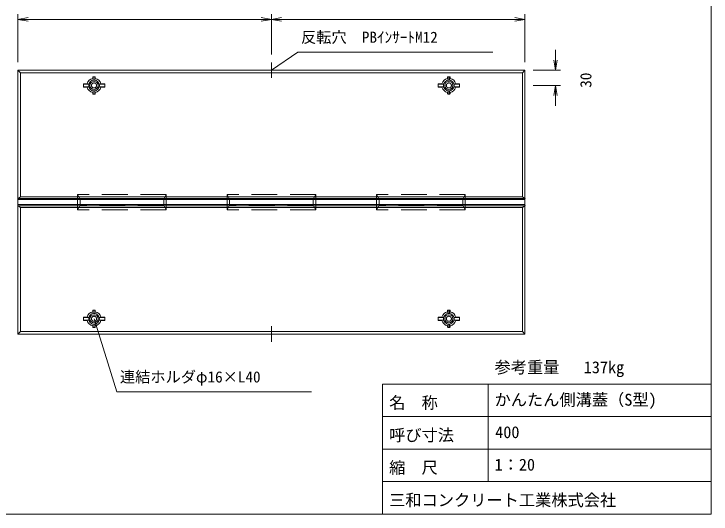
# Model space of a CAD drawing. Units: millimetres, scale not verified. Extents: x 1573 to 15247, y 1105 to 10775.
# Drawn here: x 8370 to 15247, y 1105 to 6035 of the extents above; entities that cross this region are included whole.
import ezdxf
from ezdxf.enums import TextEntityAlignment as Align

# ---------------------------------------------------------------- set-up
doc = ezdxf.new("R2010")
doc.units = ezdxf.units.MM
doc.header["$LTSCALE"] = 20
doc.linetypes.add('USER1', pattern=[19, 12.7, -6.3])
doc.linetypes.add('USER3', pattern=[13, 10, -1, 1, -1])
for name, color, linetype, lineweight in [('0_2', 7, 'Continuous', 18), ('D-STR-DIM（寸法）', 7, 'Continuous', 18), ('D-STR-HTXT（旗揚げ）', 7, 'Continuous', 18), ('D-STR-STR1（構造物）', 7, 'Continuous', 18), ('D-STR（構造物外形線）', 1, 'Continuous', 18), ('D-TTL(外枠）', 2, 'Continuous', 18)]:
    doc.layers.add(name, color=color, linetype=linetype, lineweight=lineweight)
doc.layers.add('D-STR-TXT（文字）', color=7, linetype='Continuous')
doc.layers.add('D-TTL-TXT（文字）', color=7, linetype='Continuous')
doc.styles.add('ＭＳ ゴシック', font='')
doc.styles.get('ＭＳ ゴシック').set_extended_font_data('MS Gothic')

msp = doc.modelspace()

# ---------------------------------------------------------------- linework, layer by layer
at = {"layer": '0_2'}
for p, q in [((8410.44, 5981.75), (8510.44, 5998.41)), ((10810.44, 5998.41), (10910.44, 5981.75)), ((10910.44, 5981.75), (11010.44, 5998.41)), ((13310.44, 5998.41), (13410.44, 5981.75)), ((8510.44, 5965.08), (8410.44, 5981.75)), ((8410.44, 5981.75), (8510.44, 5981.75)), ((10910.44, 5981.75), (10810.44, 5965.08)), ((10910.44, 5981.75), (10810.44, 5981.75)), ((11010.44, 5965.08), (10910.44, 5981.75)), ((10910.44, 5981.75), (11010.44, 5981.75)), ((13410.44, 5981.75), (13310.44, 5965.08)), ((13410.44, 5981.75), (13310.44, 5981.75)), ((13711.83, 5479.95), (13695.16, 5579.95)), ((13728.49, 5579.95), (13711.83, 5479.95)), ((13711.83, 5479.95), (13711.83, 5579.95)), ((13695.16, 5229.95), (13711.83, 5329.95)), ((13711.83, 5329.95), (13728.49, 5229.95)), ((13711.83, 5329.95), (13711.83, 5229.95))]:
    msp.add_line(p, q, dxfattribs=at)
at = {"layer": 'D-STR-DIM（寸法）'}
for p, q in [((8410.44, 5559.95), (8410.44, 6031.75)), ((10910.44, 5636.77), (10910.44, 6031.75)), ((10910.44, 5636.77), (10910.44, 6031.75)), ((13410.44, 5559.95), (13410.44, 6031.75)), ((10810.44, 5981.75), (8510.44, 5981.75)), ((13310.44, 5981.75), (11010.44, 5981.75)), ((13711.83, 5579.95), (13711.83, 5679.95)), ((13490.44, 5479.95), (13761.83, 5479.95)), ((13490.44, 5329.95), (13761.83, 5329.95)), ((13711.83, 5229.95), (13711.83, 5129.95))]:
    msp.add_line(p, q, dxfattribs=at)
at = {"layer": 'D-STR-HTXT（旗揚げ）'}
for p, q in [((10910.44, 5480.17), (11169.98, 5656.79)), ((11169.98, 5656.79), (13093.03, 5656.79)), ((9160.44, 3029.95), (9383.83, 2308.3)), ((9383.83, 2308.3), (11306.87, 2308.3))]:
    msp.add_line(p, q, dxfattribs=at)
at = {"layer": 'D-STR-STR1（構造物）'}
for p, q in [((10910.44, 5556.77), (10910.44, 5403.57)), ((9147.94, 5398.82), (9147.94, 5410.45)), ((9152.94, 5381.91), (9147.94, 5398.82)), ((9152.44, 5414.95), (9168.44, 5414.95)), ((9152.94, 5414.95), (9152.94, 5381.91)), ((9167.94, 5414.95), (9167.94, 5381.91)), ((9172.94, 5398.82), (9167.94, 5381.91)), ((9172.94, 5410.45), (9172.94, 5398.82)), ((12647.94, 5410.45), (12647.94, 5398.82)), ((12647.94, 5398.82), (12652.94, 5381.91)), ((12668.44, 5414.95), (12652.44, 5414.95)), ((12652.94, 5414.95), (12652.94, 5381.91)), ((12667.94, 5414.95), (12667.94, 5381.91)), ((12667.94, 5381.91), (12672.94, 5398.82)), ((12672.94, 5398.82), (12672.94, 5410.45)), ((9055.44, 5316.95), (9055.44, 5342.95)), ((9109.45, 5342.45), (9055.44, 5342.45)), ((9109.45, 5317.45), (9055.44, 5317.45)), ((9059.94, 5347.45), (9092.66, 5347.45)), ((9092.66, 5312.45), (9059.94, 5312.45)), ((9109.45, 5342.45), (9092.66, 5347.45)), ((9092.66, 5312.45), (9109.45, 5317.45)), ((9228.21, 5347.45), (9211.43, 5342.45)), ((9265.44, 5342.45), (9211.43, 5342.45)), ((9228.21, 5312.45), (9211.43, 5317.45)), ((9265.44, 5317.45), (9211.43, 5317.45)), ((9260.94, 5347.45), (9228.21, 5347.45)), ((9260.94, 5312.45), (9228.21, 5312.45)), ((9265.44, 5316.95), (9265.44, 5342.95)), ((12555.44, 5316.95), (12555.44, 5342.95)), ((12555.44, 5342.45), (12609.45, 5342.45)), ((12555.44, 5317.45), (12609.45, 5317.45)), ((12559.94, 5347.45), (12592.66, 5347.45)), ((12559.94, 5312.45), (12592.66, 5312.45)), ((12592.66, 5347.45), (12609.45, 5342.45)), ((12592.66, 5312.45), (12609.45, 5317.45)), ((12711.43, 5342.45), (12728.21, 5347.45)), ((12711.43, 5342.45), (12765.44, 5342.45)), ((12711.43, 5317.45), (12765.44, 5317.45)), ((12728.21, 5312.45), (12711.43, 5317.45)), ((12760.94, 5347.45), (12728.21, 5347.45)), ((12728.21, 5312.45), (12760.94, 5312.45)), ((12765.44, 5316.95), (12765.44, 5342.95)), ((9152.94, 5277.99), (9147.94, 5261.07)), ((9147.94, 5249.45), (9147.94, 5261.07)), ((9168.44, 5244.95), (9152.44, 5244.95)), ((9152.94, 5277.99), (9152.94, 5244.95)), ((9167.94, 5277.99), (9172.94, 5261.07)), ((9167.94, 5277.99), (9167.94, 5244.95)), ((9172.94, 5261.07), (9172.94, 5249.45)), ((12652.94, 5277.99), (12647.94, 5261.07)), ((12647.94, 5261.07), (12647.94, 5249.45)), ((12652.44, 5244.95), (12668.44, 5244.95)), ((12652.94, 5277.99), (12652.94, 5244.95)), ((12667.94, 5277.99), (12672.94, 5261.07)), ((12667.94, 5277.99), (12667.94, 5244.95)), ((12672.94, 5249.45), (12672.94, 5261.07)), ((9147.94, 3110.45), (9147.94, 3098.82)), ((9152.94, 3081.91), (9147.94, 3098.82)), ((9168.44, 3114.95), (9152.44, 3114.95)), ((9152.94, 3081.91), (9152.94, 3114.95)), ((9167.94, 3081.91), (9167.94, 3114.95)), ((9167.94, 3081.91), (9172.94, 3098.82)), ((9172.94, 3098.82), (9172.94, 3110.45)), ((12647.94, 3098.82), (12647.94, 3110.45)), ((12652.94, 3081.91), (12647.94, 3098.82)), ((12652.44, 3114.95), (12668.44, 3114.95)), ((12652.94, 3081.91), (12652.94, 3114.95)), ((12667.94, 3081.91), (12667.94, 3114.95)), ((12667.94, 3081.91), (12672.94, 3098.82)), ((12672.94, 3110.45), (12672.94, 3098.82)), ((9055.44, 3042.95), (9055.44, 3016.95)), ((9109.45, 3042.45), (9055.44, 3042.45)), ((9092.66, 3047.45), (9059.94, 3047.45)), ((9092.66, 3047.45), (9109.45, 3042.45)), ((9228.21, 3047.45), (9211.43, 3042.45)), ((9265.44, 3042.45), (9211.43, 3042.45)), ((9260.94, 3047.45), (9228.21, 3047.45)), ((9265.44, 3042.95), (9265.44, 3016.95)), ((12555.44, 3042.95), (12555.44, 3016.95)), ((12555.44, 3042.45), (12609.45, 3042.45)), ((12559.94, 3047.45), (12592.66, 3047.45)), ((12592.66, 3047.45), (12609.45, 3042.45)), ((12728.21, 3047.45), (12711.43, 3042.45)), ((12711.43, 3042.45), (12765.44, 3042.45)), ((12728.21, 3047.45), (12760.94, 3047.45)), ((12765.44, 3042.95), (12765.44, 3016.95)), ((9109.45, 3017.45), (9055.44, 3017.45)), ((9059.94, 3012.45), (9092.66, 3012.45)), ((9109.45, 3017.45), (9092.66, 3012.45)), ((9152.94, 2977.99), (9147.94, 2961.07)), ((9147.94, 2961.07), (9147.94, 2949.45)), ((9152.94, 2944.95), (9152.94, 2977.99)), ((9172.94, 2961.07), (9167.94, 2977.99)), ((9167.94, 2944.95), (9167.94, 2977.99)), ((9172.94, 2949.45), (9172.94, 2961.07)), ((9265.44, 3017.45), (9211.43, 3017.45)), ((9228.21, 3012.45), (9211.43, 3017.45)), ((9260.94, 3012.45), (9228.21, 3012.45)), ((12555.44, 3017.45), (12609.45, 3017.45)), ((12559.94, 3012.45), (12592.66, 3012.45)), ((12592.66, 3012.45), (12609.45, 3017.45)), ((12647.94, 2961.07), (12652.94, 2977.99)), ((12647.94, 2949.45), (12647.94, 2961.07)), ((12652.94, 2944.95), (12652.94, 2977.99)), ((12667.94, 2944.95), (12667.94, 2977.99)), ((12667.94, 2977.99), (12672.94, 2961.07)), ((12672.94, 2961.07), (12672.94, 2949.45)), ((12711.43, 3017.45), (12728.21, 3012.45)), ((12711.43, 3017.45), (12765.44, 3017.45)), ((12760.94, 3012.45), (12728.21, 3012.45)), ((9152.44, 2944.95), (9168.44, 2944.95)), ((10910.44, 2803.13), (10910.44, 2956.33)), ((12668.44, 2944.95), (12652.44, 2944.95))]:
    msp.add_line(p, q, dxfattribs=at)
for centre, radius in [((9160.44, 5329.95), 52.5), ((9160.44, 5329.95), 40), ((12660.44, 5329.95), 52.5), ((12660.44, 5329.95), 40), ((9160.44, 3029.95), 52.5), ((9160.44, 3029.95), 40), ((12660.44, 3029.95), 52.5), ((12660.44, 3029.95), 40)]:
    msp.add_circle(centre, radius, dxfattribs=at)
at = {"layer": 'D-STR-STR1（構造物）', "linetype": 'USER3'}
for centre in [(9160.44, 5329.95), (12660.44, 5329.95), (9160.44, 3029.95), (12660.44, 3029.95)]:
    msp.add_circle(centre, 25, dxfattribs=at)
at = {"layer": 'D-STR-STR1（構造物）'}
for centre, radius, start, end in [((9160.44, 5329.95), 70, 100.28656, 165.52249), ((9152.44, 5410.45), 4.5, 90, 180), ((9168.44, 5410.45), 4.5, 359.99998, 89.99998), ((9160.44, 5329.95), 70, 14.47751, 79.71344), ((12660.44, 5329.95), 70, 100.28656, 165.52249), ((12652.44, 5410.45), 4.5, 90.00002, 180.00002), ((12668.44, 5410.45), 4.5, 0, 90), ((12660.44, 5329.95), 70, 14.47751, 79.71344), ((9059.94, 5342.95), 4.5, 90, 180), ((9059.94, 5316.95), 4.5, 180, 270), ((9160.44, 5329.95), 70, 194.47751, 259.71344), ((9160.44, 5329.95), 70, 280.28656, 345.52249), ((9260.94, 5342.95), 4.5, 0, 90), ((9260.94, 5316.95), 4.5, 270, 0), ((12559.94, 5342.95), 4.5, 90, 180), ((12559.94, 5316.95), 4.5, 180, 270), ((12660.44, 5329.95), 70, 194.47751, 259.71344), ((12660.44, 5329.95), 70, 280.28656, 345.52249), ((12760.94, 5342.95), 4.5, 0, 90), ((12760.94, 5316.95), 4.5, 270, 0), ((9152.44, 5249.45), 4.5, 180, 270), ((9168.44, 5249.45), 4.5, 270, 0), ((12652.44, 5249.45), 4.5, 180, 270), ((12668.44, 5249.45), 4.5, 270, 0), ((9160.44, 3029.95), 70, 100.28656, 165.52249), ((9152.44, 3110.45), 4.5, 90, 180), ((9168.44, 3110.45), 4.5, 0, 90), ((9160.44, 3029.95), 70, 14.47751, 79.71344), ((12660.44, 3029.95), 70, 100.28656, 165.52249), ((12652.44, 3110.45), 4.5, 90, 180), ((12668.44, 3110.45), 4.5, 0, 90), ((12660.44, 3029.95), 70, 14.47751, 79.71344), ((9059.94, 3042.95), 4.5, 90, 180), ((9260.94, 3042.95), 4.5, 0, 90), ((12559.94, 3042.95), 4.5, 90, 180), ((12760.94, 3042.95), 4.5, 0, 90), ((9059.94, 3016.95), 4.5, 180, 270), ((9160.44, 3029.95), 70, 194.47751, 259.71344), ((9160.44, 3029.95), 70, 280.28656, 345.52249), ((9260.94, 3016.95), 4.5, 270, 0), ((12559.94, 3016.95), 4.5, 180, 270), ((12660.44, 3029.95), 70, 194.47751, 259.71344), ((12660.44, 3029.95), 70, 280.28656, 345.52249), ((12760.94, 3016.95), 4.5, 270, 0), ((9152.44, 2949.45), 4.5, 180, 270), ((9168.44, 2949.45), 4.5, 270.00002, 0.00002), ((12652.44, 2949.45), 4.5, 179.99998, 269.99998), ((12668.44, 2949.45), 4.5, 270, 0)]:
    msp.add_arc(centre, radius, start, end, dxfattribs=at)
at = {"layer": 'D-STR（構造物外形線）'}
for p, q in [((8410.44, 5479.95), (13410.44, 5479.95)), ((8410.44, 2879.95), (8410.44, 5479.95)), ((8410.44, 5479.95), (8435.44, 5454.95)), ((13385.44, 5454.95), (8435.44, 5454.95)), ((8435.44, 4232.45), (8435.44, 5454.95)), ((13410.44, 5479.95), (13385.44, 5454.95)), ((13385.44, 5454.95), (13410.44, 5479.95)), ((13385.44, 4232.45), (13385.44, 5454.95)), ((13410.44, 2879.95), (13410.44, 5479.95)), ((13410.44, 4329.95), (13410.44, 5229.95)), ((8410.44, 4204.95), (8412.66, 4214.98)), ((8410.44, 4204.95), (13410.44, 4204.95)), ((8435.44, 4232.45), (8412.66, 4214.98)), ((8412.66, 4214.98), (13408.22, 4214.98)), ((8435.44, 4232.45), (13385.44, 4232.45)), ((9022.94, 4209.95), (9022.94, 4149.95)), ((9022.94, 4209.95), (9022.94, 4149.95)), ((9022.94, 4209.95), (9022.94, 4149.95)), ((9847.94, 4209.95), (9847.94, 4149.95)), ((9847.94, 4209.95), (9847.94, 4149.95)), ((10497.94, 4209.95), (10497.94, 4149.95)), ((10497.94, 4209.95), (10497.94, 4149.95)), ((10497.94, 4209.95), (10497.94, 4149.95)), ((11322.94, 4209.95), (11322.94, 4149.95)), ((11322.94, 4209.95), (11322.94, 4149.95)), ((11972.94, 4209.95), (11972.94, 4149.95)), ((11972.94, 4209.95), (11972.94, 4149.95)), ((11972.94, 4209.95), (11972.94, 4149.95)), ((12797.94, 4209.95), (12797.94, 4149.95)), ((12797.94, 4209.95), (12797.94, 4149.95)), ((13385.44, 4232.45), (13408.22, 4214.98)), ((13410.44, 4204.95), (13408.22, 4214.98)), ((13410.44, 4204.95), (13412.66, 4214.98)), ((8410.44, 4154.95), (13410.44, 4154.95)), ((8410.44, 4154.95), (8412.66, 4144.91)), ((8412.66, 4144.91), (13408.22, 4144.91)), ((8435.44, 4127.45), (8412.66, 4144.91)), ((8435.44, 4127.45), (13385.44, 4127.45)), ((8435.44, 3974.95), (8435.44, 4127.45)), ((13385.44, 4127.45), (13408.22, 4144.91)), ((13385.44, 2904.95), (13385.44, 4127.45)), ((13410.44, 4154.95), (13408.22, 4144.91)), ((13410.44, 4154.95), (13412.66, 4144.91)), ((8435.44, 2904.95), (8435.44, 3974.95)), ((8435.44, 2904.95), (8410.44, 2879.95)), ((8435.44, 2904.95), (13385.44, 2904.95)), ((13385.44, 2904.95), (13410.44, 2879.95)), ((8410.44, 2879.95), (13410.44, 2879.95))]:
    msp.add_line(p, q, dxfattribs=at)
at = {"layer": 'D-STR（構造物外形線）', "linetype": 'USER1'}
for p, q in [((9872.94, 4254.95), (8997.94, 4254.95)), ((8997.94, 4254.95), (8997.94, 4104.95)), ((8997.94, 4254.95), (8997.94, 4104.95)), ((8997.94, 4254.95), (9022.94, 4209.95)), ((9847.94, 4209.95), (9022.94, 4209.95)), ((9872.94, 4254.95), (9847.94, 4209.95)), ((9872.94, 4254.95), (9872.94, 4104.95)), ((11347.94, 4254.95), (10472.94, 4254.95)), ((10472.94, 4254.95), (10472.94, 4104.95)), ((10472.94, 4254.95), (10472.94, 4104.95)), ((10472.94, 4254.95), (10497.94, 4209.95)), ((11322.94, 4209.95), (10497.94, 4209.95)), ((11347.94, 4254.95), (11322.94, 4209.95)), ((11347.94, 4254.95), (11347.94, 4104.95)), ((12822.94, 4254.95), (11947.94, 4254.95)), ((11947.94, 4254.95), (11947.94, 4104.95)), ((11947.94, 4254.95), (11947.94, 4104.95)), ((11947.94, 4254.95), (11972.94, 4209.95)), ((12797.94, 4209.95), (11972.94, 4209.95)), ((12822.94, 4254.95), (12797.94, 4209.95)), ((12822.94, 4254.95), (12822.94, 4104.95)), ((8997.94, 4104.95), (9022.94, 4149.95)), ((9847.94, 4149.95), (9022.94, 4149.95)), ((9872.94, 4104.95), (9847.94, 4149.95)), ((10472.94, 4104.95), (10497.94, 4149.95)), ((11322.94, 4149.95), (10497.94, 4149.95)), ((11347.94, 4104.95), (11322.94, 4149.95)), ((11947.94, 4104.95), (11972.94, 4149.95)), ((12797.94, 4149.95), (11972.94, 4149.95)), ((12822.94, 4104.95), (12797.94, 4149.95)), ((9872.94, 4104.95), (8997.94, 4104.95)), ((11347.94, 4104.95), (10472.94, 4104.95)), ((12822.94, 4104.95), (11947.94, 4104.95))]:
    msp.add_line(p, q, dxfattribs=at)
at = {"layer": 'D-TTL(外枠）'}
for p, q in [((15246.76, 10774.88), (15246.76, 1105.12)), ((12006.76, 2385.12), (12006.76, 1105.12)), ((12006.76, 2385.12), (15246.76, 2385.12)), ((13046.76, 2385.12), (13046.76, 1425.12)), ((12006.76, 2065.12), (15246.76, 2065.12)), ((12006.76, 1745.12), (15246.76, 1745.12)), ((12006.76, 1425.12), (15246.76, 1425.12)), ((1573.24, 1105.12), (15246.76, 1105.12))]:
    msp.add_line(p, q, dxfattribs=at)

# ---------------------------------------------------------------- texts
at = {"layer": 'D-STR-DIM（寸法）', "style": 'ＭＳ ゴシック'}
msp.add_text('30', height=110, rotation=90, dxfattribs=at).set_placement((14099.33, 5307.1), align=Align.BOTTOM_LEFT)
at = {"layer": 'D-STR-TXT（文字）', "style": 'ＭＳ ゴシック'}
for s, p in [('反転穴\u3000PBｲﾝｻｰﾄM12', (11201.85, 5717.37)), ('連結ホルダφ16×L40', (9415.7, 2368.88))]:
    msp.add_text(s, height=110, dxfattribs=at).set_placement(p, align=Align.BOTTOM_LEFT)
at = {"layer": 'D-TTL-TXT（文字）', "style": 'ＭＳ ゴシック'}
for s, p in [('参考重量\u3000 137kg', (13111.13, 2458.15)), ('名\u3000称', (12071.13, 2108.91)), ('かんたん側溝蓋（S型)', (13111.13, 2138.15)), ('呼び寸法', (12071.13, 1788.91)), ('400', (13117.66, 1818.15)), ('縮\u3000尺', (12071.13, 1468.91)), ('1：20', (13111.13, 1498.15)), ('三和コンクリート工業株式会社', (12071.13, 1148.91))]:
    msp.add_text(s, height=117.3, dxfattribs=at).set_placement(p, align=Align.BOTTOM_LEFT)

doc.saveas('drawing.dxf')
